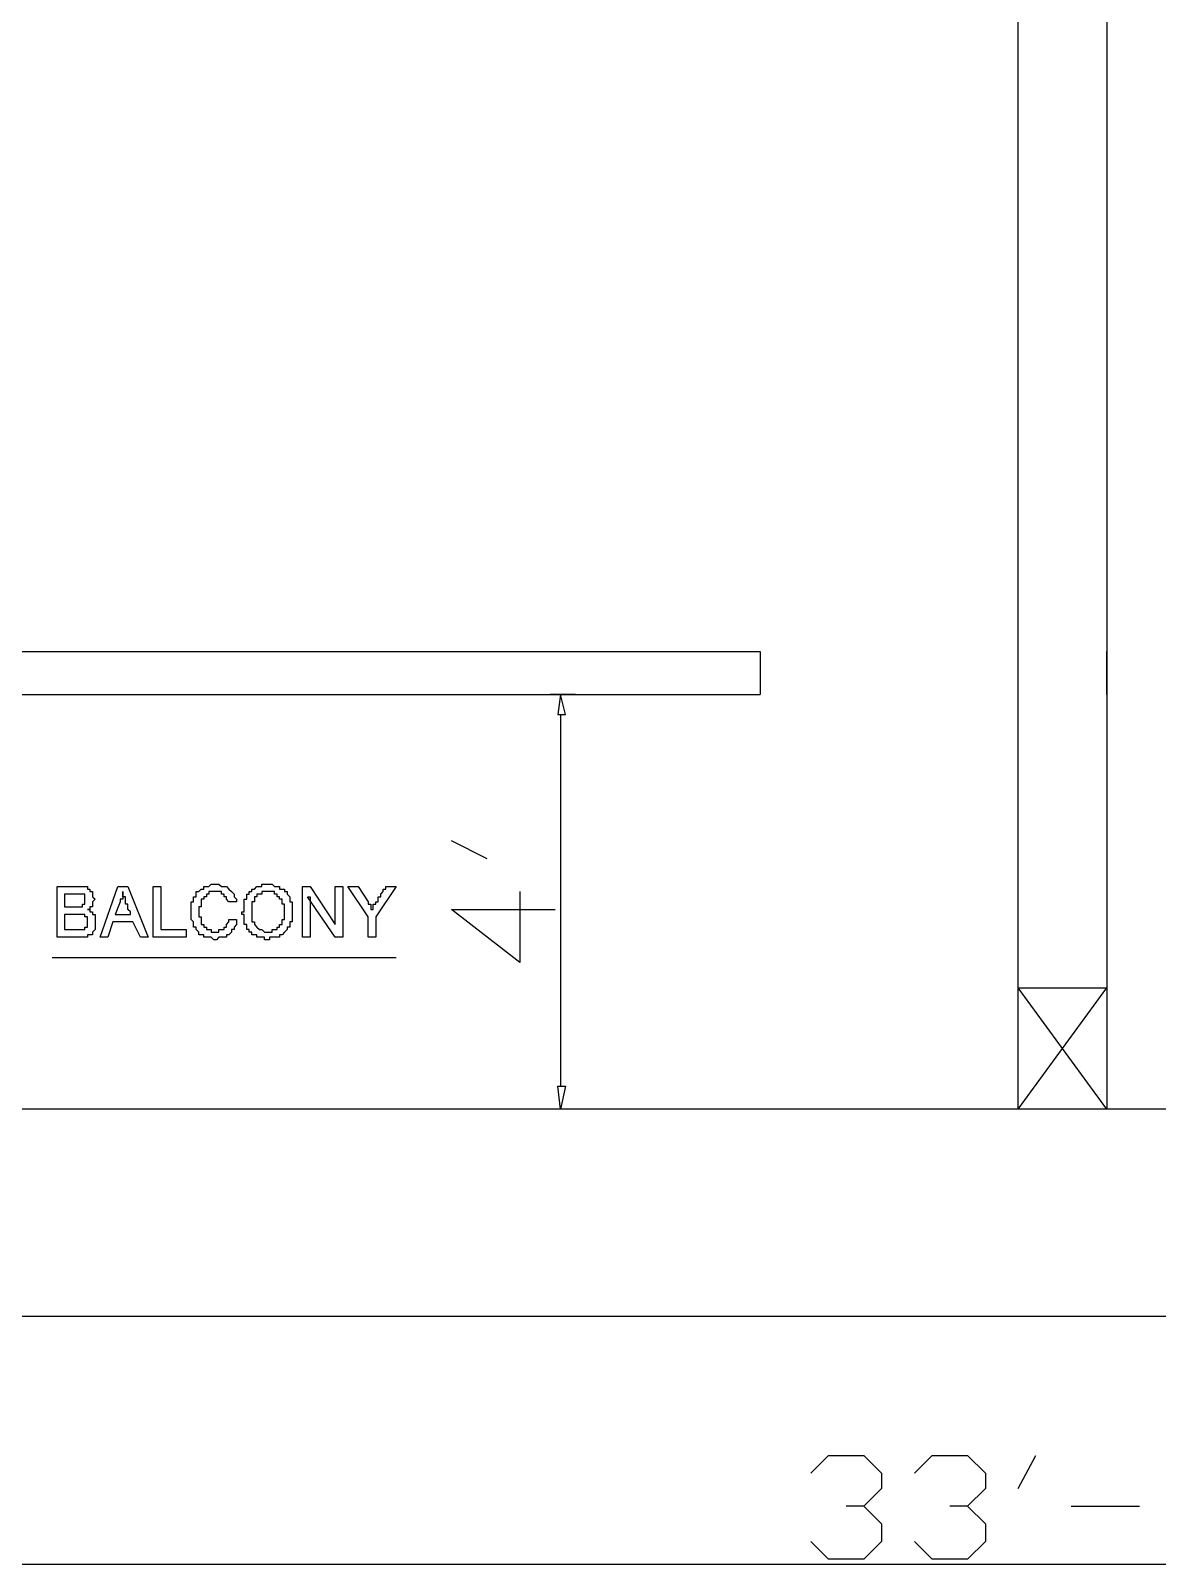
# Model space of a CAD drawing. Header units: inches. Extents: x -628 to 1537, y -1730 to 336.
# Drawn here: x 1193.4 to 1311.4, y -683 to -522.4 of the extents above; entities that cross this region are included whole.
import ezdxf

# ---------------------------------------------------------------- set-up
doc = ezdxf.new("R2010")
doc.units = ezdxf.units.IN
doc.layers.get('0').update_dxf_attribs({"linetype": 'CONTINUOUS'})

msp = doc.modelspace()

# ---------------------------------------------------------------- linework, layer by layer
at = {"color": 1}
for p, q in [((1296.8, -635.33), (1296.8, 158.4)), ((1306.07, 158.4), (1306.07, -635.33)), ((1137.9, -587.39), (1269.79, -587.39)), ((1269.79, -587.39), (1269.79, -591.9)), ((1306.07, -591.9), (1306.07, -587.39)), ((1137.9, -591.9), (1269.79, -591.9)), ((1306.07, -635.33), (1296.8, -622.61)), ((1296.8, -622.61), (1306.07, -622.61)), ((1296.8, -635.33), (1296.8, -622.61)), ((1296.8, -635.33), (1306.07, -622.61)), ((1306.07, -622.61), (1306.07, -635.33)), ((1469.48, -635.33), (1133.39, -635.33)), ((1306.07, -635.33), (1296.8, -635.33)), ((1306.07, -635.33), (1296.8, -635.33)), ((1306.07, -635.33), (1296.8, -635.33))]:
    msp.add_line(p, q, dxfattribs=at)
at = {"color": 5}
for p, q in [((1250.45, -591.9), (1247.8, -591.9)), ((1248.87, -591.9), (1248.6, -594.01)), ((1249.39, -594.01), (1248.87, -591.9)), ((1249.39, -594.01), (1248.87, -591.9)), ((1248.6, -594.01), (1249.39, -594.01)), ((1248.6, -594.01), (1249.39, -594.01)), ((1248.87, -594.01), (1248.87, -632.94)), ((1248.6, -632.94), (1249.39, -632.94)), ((1248.6, -632.94), (1249.39, -632.94)), ((1248.87, -635.33), (1248.6, -632.94)), ((1249.39, -632.94), (1248.87, -635.33)), ((1249.39, -632.94), (1248.87, -635.33)), ((1250.45, -635.33), (1247.8, -635.33)), ((1480.87, -683), (1122.01, -683))]:
    msp.add_line(p, q, dxfattribs=at)
at = {"color": 6}
for p, q in [((1241.18, -609.11), (1237.47, -607.25)), ((1212.05, -612.02), (1212.31, -611.76)), ((1212.31, -611.76), (1212.31, -611.76)), ((1212.31, -611.76), (1212.31, -611.76)), ((1212.31, -611.76), (1212.57, -611.76)), ((1212.57, -611.76), (1212.57, -611.76)), ((1212.57, -611.76), (1212.57, -611.76)), ((1212.57, -611.76), (1212.84, -611.76)), ((1212.84, -611.76), (1212.84, -611.76)), ((1212.84, -611.76), (1212.84, -611.76)), ((1212.84, -611.76), (1212.84, -611.76)), ((1212.84, -611.76), (1213.11, -611.76)), ((1213.11, -611.76), (1213.11, -611.76)), ((1213.11, -611.76), (1213.11, -611.76)), ((1213.11, -611.76), (1213.11, -611.76)), ((1213.11, -611.76), (1213.37, -612.02)), ((1217.61, -612.02), (1217.61, -611.76)), ((1217.61, -611.76), (1217.88, -611.76)), ((1217.88, -611.76), (1217.88, -611.76)), ((1217.88, -611.76), (1217.88, -611.76)), ((1217.88, -611.76), (1218.14, -611.76)), ((1218.14, -611.76), (1218.41, -611.76)), ((1218.14, -611.76), (1218.14, -611.76)), ((1218.14, -611.76), (1218.14, -611.76)), ((1218.14, -611.76), (1218.14, -611.76)), ((1218.14, -611.76), (1218.14, -611.76)), ((1218.41, -611.76), (1218.41, -611.76)), ((1218.41, -611.76), (1218.41, -611.76)), ((1218.41, -611.76), (1218.67, -611.76)), ((1218.67, -611.76), (1218.67, -611.76)), ((1218.67, -611.76), (1218.67, -611.76)), ((1218.67, -611.76), (1218.67, -611.76)), ((1218.67, -611.76), (1218.93, -612.02)), ((1196.16, -617.32), (1196.16, -612.02)), ((1196.16, -612.02), (1198.27, -612.02)), ((1198.02, -612.82), (1196.95, -612.82)), ((1196.95, -612.82), (1196.95, -614.14)), ((1198.27, -612.82), (1198.02, -612.82)), ((1198.02, -612.82), (1198.02, -612.82)), ((1198.02, -612.82), (1198.02, -612.82)), ((1198.27, -612.02), (1198.27, -612.02)), ((1198.27, -612.02), (1198.27, -612.02)), ((1198.27, -612.02), (1198.54, -612.02)), ((1198.54, -612.82), (1198.27, -612.82)), ((1198.27, -612.82), (1198.27, -612.82)), ((1198.27, -612.82), (1198.27, -612.82)), ((1198.27, -612.82), (1198.27, -612.82)), ((1198.54, -612.02), (1198.54, -612.02)), ((1198.54, -612.02), (1198.54, -612.02)), ((1198.54, -612.02), (1198.81, -612.02)), ((1198.81, -612.82), (1198.54, -612.82)), ((1198.54, -612.82), (1198.54, -612.82)), ((1198.54, -612.82), (1198.54, -612.82)), ((1198.54, -612.82), (1198.54, -612.82)), ((1198.81, -612.02), (1198.81, -612.02)), ((1198.81, -612.02), (1198.81, -612.02)), ((1198.81, -612.02), (1198.81, -612.02)), ((1198.81, -612.02), (1199.07, -612.02)), ((1199.07, -612.82), (1198.81, -612.82)), ((1198.81, -612.82), (1198.81, -612.82)), ((1198.81, -612.82), (1198.81, -612.82)), ((1198.81, -612.82), (1198.81, -612.82)), ((1199.07, -612.02), (1199.07, -612.02)), ((1199.07, -612.02), (1199.07, -612.02)), ((1199.07, -612.02), (1199.07, -612.02)), ((1199.07, -612.02), (1199.34, -612.02)), ((1199.07, -613.08), (1199.07, -612.82)), ((1199.07, -612.82), (1199.07, -612.82)), ((1199.07, -613.35), (1199.07, -613.08)), ((1199.07, -613.08), (1199.07, -613.08)), ((1199.07, -613.08), (1199.07, -613.08)), ((1199.07, -613.08), (1199.07, -613.08)), ((1199.07, -613.08), (1199.07, -613.08)), ((1199.07, -613.61), (1199.07, -613.35)), ((1199.07, -613.35), (1199.07, -613.35)), ((1199.07, -613.35), (1199.07, -613.35)), ((1199.07, -613.35), (1199.07, -613.35)), ((1199.34, -612.02), (1199.34, -612.29)), ((1199.34, -612.29), (1199.34, -612.29)), ((1199.34, -612.29), (1199.34, -612.29)), ((1199.34, -612.29), (1199.6, -612.29)), ((1199.6, -612.29), (1199.6, -612.29)), ((1199.6, -612.29), (1199.6, -612.29)), ((1199.6, -612.29), (1199.6, -612.29)), ((1199.6, -612.29), (1199.6, -612.55)), ((1199.6, -612.55), (1199.6, -612.55)), ((1199.6, -612.55), (1199.87, -612.55)), ((1199.87, -612.55), (1199.87, -612.55)), ((1199.87, -612.55), (1199.87, -612.82)), ((1199.87, -612.82), (1199.87, -612.82)), ((1199.87, -612.82), (1199.87, -612.82)), ((1199.87, -612.82), (1199.87, -612.82)), ((1199.87, -612.82), (1199.87, -612.82)), ((1199.87, -612.82), (1199.87, -613.08)), ((1199.87, -613.08), (1199.87, -613.08)), ((1199.87, -613.08), (1199.87, -613.08)), ((1199.87, -613.08), (1200.13, -613.35)), ((1200.13, -613.35), (1199.87, -613.61)), ((1200.13, -613.35), (1200.13, -613.35)), ((1200.13, -613.35), (1200.13, -613.35)), ((1200.13, -613.35), (1200.13, -613.35)), ((1200.66, -617.32), (1202.51, -612.02)), ((1202.51, -612.02), (1203.58, -612.02)), ((1203.04, -613.35), (1202.78, -613.35)), ((1202.78, -613.35), (1202.78, -613.61)), ((1203.04, -612.82), (1203.04, -612.55)), ((1203.04, -612.55), (1203.04, -612.55)), ((1203.04, -612.55), (1203.04, -612.82)), ((1203.04, -613.08), (1203.04, -612.82)), ((1203.04, -612.82), (1203.04, -612.82)), ((1203.04, -612.82), (1203.04, -612.82)), ((1203.04, -612.82), (1203.04, -612.82)), ((1203.04, -612.82), (1203.04, -612.82)), ((1203.04, -612.82), (1203.04, -612.82)), ((1203.04, -612.82), (1203.04, -612.82)), ((1203.04, -612.82), (1203.04, -613.08)), ((1203.31, -613.08), (1203.04, -613.08)), ((1203.04, -613.08), (1203.04, -613.08)), ((1203.04, -613.08), (1203.04, -613.08)), ((1203.04, -613.08), (1203.04, -613.08)), ((1203.04, -613.08), (1203.04, -613.08)), ((1203.04, -613.08), (1203.04, -613.35)), ((1203.04, -613.35), (1203.04, -613.35)), ((1203.04, -613.35), (1203.04, -613.35)), ((1203.31, -613.35), (1203.31, -613.08)), ((1203.31, -613.08), (1203.31, -613.08)), ((1203.31, -613.61), (1203.31, -613.35)), ((1203.31, -613.35), (1203.31, -613.35)), ((1203.31, -613.35), (1203.31, -613.35)), ((1203.31, -613.35), (1203.31, -613.35)), ((1203.31, -613.35), (1203.31, -613.35)), ((1203.31, -613.35), (1203.31, -613.35)), ((1203.31, -613.35), (1203.31, -613.35)), ((1203.31, -613.35), (1203.31, -613.35)), ((1203.58, -612.02), (1205.69, -617.32)), ((1206.22, -617.32), (1206.22, -612.02)), ((1206.22, -612.02), (1207.02, -612.02)), ((1207.02, -612.02), (1207.02, -616.53)), ((1210.45, -613.35), (1210.45, -613.08)), ((1210.45, -613.08), (1210.45, -613.08)), ((1210.45, -613.08), (1210.45, -613.08)), ((1210.45, -613.08), (1210.45, -613.08)), ((1210.45, -613.08), (1210.72, -613.08)), ((1210.45, -613.61), (1210.45, -613.35)), ((1210.45, -613.35), (1210.45, -613.35)), ((1210.45, -613.35), (1210.45, -613.35)), ((1210.45, -613.35), (1210.45, -613.35)), ((1210.72, -612.82), (1210.72, -612.55)), ((1210.72, -612.55), (1210.99, -612.55)), ((1210.72, -613.08), (1210.72, -612.82)), ((1210.72, -612.82), (1210.72, -612.82)), ((1210.72, -612.82), (1210.72, -612.82)), ((1210.72, -612.82), (1210.72, -612.82)), ((1210.99, -612.55), (1211.26, -612.29)), ((1210.99, -612.55), (1210.99, -612.55)), ((1210.99, -612.55), (1210.99, -612.55)), ((1210.99, -612.55), (1210.99, -612.55)), ((1210.99, -612.55), (1210.99, -612.55)), ((1211.26, -612.29), (1211.26, -612.29)), ((1211.26, -612.29), (1211.26, -612.29)), ((1211.26, -612.29), (1211.26, -612.29)), ((1211.26, -612.29), (1211.26, -612.29)), ((1211.26, -612.29), (1211.52, -612.29)), ((1211.52, -613.35), (1211.26, -613.35)), ((1211.26, -613.35), (1211.26, -613.35)), ((1211.26, -613.35), (1211.26, -613.35)), ((1211.26, -613.35), (1211.26, -613.61)), ((1211.52, -612.29), (1211.52, -612.02)), ((1211.52, -612.02), (1211.52, -612.02)), ((1211.52, -612.02), (1211.52, -612.02)), ((1211.52, -612.02), (1211.79, -612.02)), ((1211.79, -613.08), (1211.52, -613.08)), ((1211.52, -613.08), (1211.52, -613.08)), ((1211.52, -613.08), (1211.52, -613.08)), ((1211.52, -613.08), (1211.52, -613.08)), ((1211.52, -613.08), (1211.52, -613.08)), ((1211.52, -613.08), (1211.52, -613.35)), ((1211.52, -613.35), (1211.52, -613.35)), ((1211.79, -612.02), (1211.79, -612.02)), ((1211.79, -612.02), (1211.79, -612.02)), ((1211.79, -612.02), (1211.79, -612.02)), ((1211.79, -612.02), (1212.05, -612.02)), ((1212.05, -612.82), (1211.79, -612.82)), ((1211.79, -612.82), (1211.79, -612.82)), ((1211.79, -612.82), (1211.79, -612.82)), ((1211.79, -612.82), (1211.79, -612.82)), ((1211.79, -612.82), (1211.79, -613.08)), ((1212.05, -612.02), (1212.05, -612.02)), ((1212.05, -612.02), (1212.05, -612.02)), ((1212.05, -612.02), (1212.05, -612.02)), ((1212.31, -612.55), (1212.05, -612.55)), ((1212.05, -612.55), (1212.05, -612.82)), ((1212.05, -612.82), (1212.05, -612.82)), ((1212.05, -612.82), (1212.05, -612.82)), ((1212.57, -612.55), (1212.31, -612.55)), ((1212.31, -612.55), (1212.31, -612.55)), ((1212.31, -612.55), (1212.31, -612.55)), ((1212.31, -612.55), (1212.31, -612.55)), ((1212.84, -612.55), (1212.57, -612.55)), ((1212.57, -612.55), (1212.57, -612.55)), ((1212.57, -612.55), (1212.57, -612.55)), ((1213.11, -612.55), (1212.84, -612.55)), ((1212.84, -612.55), (1212.84, -612.55)), ((1212.84, -612.55), (1212.84, -612.55)), ((1213.37, -612.55), (1213.11, -612.55)), ((1213.11, -612.55), (1213.11, -612.55)), ((1213.11, -612.55), (1213.11, -612.55)), ((1213.11, -612.55), (1213.11, -612.55)), ((1213.37, -612.02), (1213.37, -612.02)), ((1213.37, -612.02), (1213.37, -612.02)), ((1213.37, -612.02), (1213.64, -612.02)), ((1213.37, -612.82), (1213.37, -612.55)), ((1213.64, -612.82), (1213.37, -612.82)), ((1213.37, -612.82), (1213.37, -612.82)), ((1213.37, -612.82), (1213.37, -612.82)), ((1213.64, -612.02), (1213.64, -612.02)), ((1213.64, -612.02), (1213.64, -612.02)), ((1213.64, -612.02), (1213.64, -612.02)), ((1213.64, -612.02), (1213.91, -612.02)), ((1213.64, -613.08), (1213.64, -612.82)), ((1213.64, -612.82), (1213.64, -612.82)), ((1213.64, -612.82), (1213.64, -612.82)), ((1213.64, -612.82), (1213.64, -612.82)), ((1213.91, -613.08), (1213.64, -613.08)), ((1213.64, -613.08), (1213.64, -613.08)), ((1213.91, -612.02), (1213.91, -612.02)), ((1213.91, -612.02), (1213.91, -612.02)), ((1213.91, -612.02), (1213.91, -612.02)), ((1213.91, -612.02), (1214.16, -612.29)), ((1213.91, -613.35), (1213.91, -613.08)), ((1213.91, -613.08), (1213.91, -613.08)), ((1213.91, -613.08), (1213.91, -613.08)), ((1214.16, -613.61), (1213.91, -613.35)), ((1213.91, -613.35), (1213.91, -613.35)), ((1213.91, -613.35), (1213.91, -613.35)), ((1213.91, -613.35), (1213.91, -613.35)), ((1214.16, -612.29), (1214.16, -612.29)), ((1214.16, -612.29), (1214.16, -612.29)), ((1214.16, -612.29), (1214.16, -612.29)), ((1214.16, -612.29), (1214.16, -612.29)), ((1214.16, -612.29), (1214.16, -612.29)), ((1214.16, -612.29), (1214.43, -612.55)), ((1214.43, -612.55), (1214.43, -612.55)), ((1214.43, -612.55), (1214.43, -612.55)), ((1214.43, -612.55), (1214.43, -612.55)), ((1214.43, -612.55), (1214.43, -612.55)), ((1214.43, -612.55), (1214.7, -612.82)), ((1214.7, -612.82), (1214.7, -612.82)), ((1214.7, -612.82), (1214.7, -612.82)), ((1214.7, -612.82), (1214.7, -612.82)), ((1214.7, -612.82), (1214.7, -612.82)), ((1214.7, -612.82), (1214.7, -613.08)), ((1214.7, -613.08), (1214.7, -613.08)), ((1214.7, -613.08), (1214.7, -613.08)), ((1214.7, -613.08), (1214.96, -613.35)), ((1214.96, -613.35), (1214.96, -613.35)), ((1214.96, -613.35), (1214.96, -613.35)), ((1214.96, -613.35), (1214.96, -613.35)), ((1214.96, -613.35), (1214.96, -613.61)), ((1215.76, -613.61), (1215.76, -613.35)), ((1215.76, -613.35), (1215.76, -613.35)), ((1215.76, -613.35), (1216.03, -613.35)), ((1216.03, -613.08), (1216.03, -612.82)), ((1216.03, -612.82), (1216.03, -612.82)), ((1216.03, -612.82), (1216.28, -612.82)), ((1216.03, -613.35), (1216.03, -613.08)), ((1216.03, -613.08), (1216.03, -613.08)), ((1216.03, -613.08), (1216.03, -613.08)), ((1216.03, -613.08), (1216.03, -613.08)), ((1216.03, -613.35), (1216.03, -613.35)), ((1216.28, -612.82), (1216.28, -612.55)), ((1216.28, -612.55), (1216.28, -612.55)), ((1216.28, -612.55), (1216.28, -612.55)), ((1216.28, -612.55), (1216.55, -612.55)), ((1216.28, -612.82), (1216.28, -612.82)), ((1216.28, -612.82), (1216.28, -612.82)), ((1216.55, -612.55), (1216.55, -612.29)), ((1216.55, -612.29), (1216.55, -612.29)), ((1216.55, -612.29), (1216.55, -612.29)), ((1216.55, -612.29), (1216.82, -612.29)), ((1216.55, -612.55), (1216.55, -612.55)), ((1216.82, -612.29), (1217.08, -612.02)), ((1216.82, -612.29), (1216.82, -612.29)), ((1216.82, -612.29), (1216.82, -612.29)), ((1216.82, -612.29), (1216.82, -612.29)), ((1217.08, -613.08), (1216.82, -613.08)), ((1216.82, -613.08), (1216.82, -613.35)), ((1216.82, -613.35), (1216.82, -613.35)), ((1216.82, -613.35), (1216.82, -613.35)), ((1216.82, -613.35), (1216.82, -613.35)), ((1216.82, -613.35), (1216.82, -613.35)), ((1216.82, -613.35), (1216.82, -613.61)), ((1217.08, -612.02), (1217.08, -612.02)), ((1217.08, -612.02), (1217.08, -612.02)), ((1217.08, -612.02), (1217.08, -612.02)), ((1217.08, -612.02), (1217.35, -612.02)), ((1217.35, -612.82), (1217.08, -612.82)), ((1217.08, -612.82), (1217.08, -613.08)), ((1217.08, -613.08), (1217.08, -613.08)), ((1217.08, -613.08), (1217.08, -613.08)), ((1217.08, -613.08), (1217.08, -613.08)), ((1217.08, -613.08), (1217.08, -613.08)), ((1217.35, -612.02), (1217.35, -612.02)), ((1217.35, -612.02), (1217.35, -612.02)), ((1217.35, -612.02), (1217.35, -612.02)), ((1217.35, -612.02), (1217.61, -612.02)), ((1217.61, -612.82), (1217.35, -612.82)), ((1217.35, -612.82), (1217.35, -612.82)), ((1217.35, -612.82), (1217.35, -612.82)), ((1217.35, -612.82), (1217.35, -612.82)), ((1217.61, -612.02), (1217.61, -612.02)), ((1217.61, -612.02), (1217.61, -612.02)), ((1217.88, -612.55), (1217.61, -612.55)), ((1217.61, -612.55), (1217.61, -612.55)), ((1217.61, -612.55), (1217.61, -612.82)), ((1217.61, -612.82), (1217.61, -612.82)), ((1218.14, -612.55), (1217.88, -612.55)), ((1217.88, -612.55), (1217.88, -612.55)), ((1217.88, -612.55), (1217.88, -612.55)), ((1217.88, -612.55), (1217.88, -612.55)), ((1218.41, -612.55), (1218.14, -612.55)), ((1218.14, -612.55), (1218.14, -612.55)), ((1218.14, -612.55), (1218.14, -612.55)), ((1218.67, -612.55), (1218.41, -612.55)), ((1218.41, -612.55), (1218.41, -612.55)), ((1218.41, -612.55), (1218.41, -612.55)), ((1218.41, -612.55), (1218.41, -612.55)), ((1218.93, -612.55), (1218.67, -612.55)), ((1218.67, -612.55), (1218.67, -612.55)), ((1218.67, -612.55), (1218.67, -612.55)), ((1218.93, -612.02), (1218.93, -612.02)), ((1218.93, -612.02), (1218.93, -612.02)), ((1218.93, -612.02), (1218.93, -612.02)), ((1218.93, -612.02), (1219.2, -612.02)), ((1218.93, -612.82), (1218.93, -612.55)), ((1219.2, -612.82), (1218.93, -612.82)), ((1218.93, -612.82), (1218.93, -612.82)), ((1218.93, -612.82), (1218.93, -612.82)), ((1219.2, -612.02), (1219.2, -612.02)), ((1219.2, -612.02), (1219.2, -612.02)), ((1219.2, -612.02), (1219.2, -612.02)), ((1219.2, -612.02), (1219.46, -612.02)), ((1219.2, -613.08), (1219.2, -612.82)), ((1219.2, -612.82), (1219.2, -612.82)), ((1219.2, -612.82), (1219.2, -612.82)), ((1219.2, -612.82), (1219.2, -612.82)), ((1219.46, -613.08), (1219.2, -613.08)), ((1219.46, -612.02), (1219.46, -612.02)), ((1219.46, -612.02), (1219.46, -612.02)), ((1219.46, -612.02), (1219.46, -612.29)), ((1219.46, -612.29), (1219.73, -612.29)), ((1219.46, -613.35), (1219.46, -613.08)), ((1219.46, -613.08), (1219.46, -613.08)), ((1219.46, -613.08), (1219.46, -613.08)), ((1219.46, -613.08), (1219.46, -613.08)), ((1219.46, -613.08), (1219.46, -613.08)), ((1219.73, -613.35), (1219.46, -613.35)), ((1219.73, -612.29), (1219.73, -612.29)), ((1219.73, -612.29), (1219.73, -612.29)), ((1219.73, -612.29), (1219.73, -612.29)), ((1219.73, -612.29), (1219.99, -612.29)), ((1219.73, -613.61), (1219.73, -613.35)), ((1219.73, -613.35), (1219.73, -613.35)), ((1219.73, -613.35), (1219.73, -613.35)), ((1219.73, -613.35), (1219.73, -613.35)), ((1219.99, -612.29), (1219.99, -612.55)), ((1219.99, -612.55), (1219.99, -612.55)), ((1219.99, -612.55), (1219.99, -612.55)), ((1219.99, -612.55), (1219.99, -612.55)), ((1219.99, -612.55), (1219.99, -612.55)), ((1219.99, -612.55), (1220.26, -612.55)), ((1220.26, -612.55), (1220.26, -612.82)), ((1220.26, -612.82), (1220.26, -612.82)), ((1220.26, -612.82), (1220.26, -612.82)), ((1220.26, -612.82), (1220.26, -612.82)), ((1220.26, -612.82), (1220.26, -612.82)), ((1220.26, -612.82), (1220.53, -613.08)), ((1220.53, -613.08), (1220.53, -613.08)), ((1220.53, -613.08), (1220.53, -613.08)), ((1220.53, -613.08), (1220.53, -613.08)), ((1220.53, -613.08), (1220.53, -613.35)), ((1220.53, -613.35), (1220.53, -613.35)), ((1220.53, -613.35), (1220.53, -613.35)), ((1220.53, -613.35), (1220.53, -613.35)), ((1220.53, -613.35), (1220.53, -613.61)), ((1221.85, -617.32), (1221.85, -612.02)), ((1221.85, -612.02), (1222.65, -612.02)), ((1225.29, -617.32), (1222.38, -613.08)), ((1222.38, -613.08), (1222.65, -613.08)), ((1222.65, -612.02), (1225.29, -615.99)), ((1222.65, -613.08), (1222.65, -617.32)), ((1225.29, -615.99), (1225.29, -612.02)), ((1225.29, -612.02), (1226.09, -612.02)), ((1226.09, -612.02), (1226.09, -617.32)), ((1228.73, -615.2), (1226.61, -612.02)), ((1226.61, -612.02), (1227.67, -612.02)), ((1227.67, -612.02), (1228.73, -613.61)), ((1231.65, -612.02), (1229.53, -615.2)), ((1229.79, -613.35), (1229.79, -613.08)), ((1229.79, -613.08), (1230.06, -613.08)), ((1229.79, -613.61), (1229.79, -613.35)), ((1229.79, -613.35), (1229.79, -613.35)), ((1229.79, -613.35), (1229.79, -613.35)), ((1230.06, -612.82), (1230.32, -612.55)), ((1230.06, -613.08), (1230.06, -612.82)), ((1230.06, -612.82), (1230.06, -612.82)), ((1230.06, -612.82), (1230.06, -612.82)), ((1230.06, -613.08), (1230.06, -613.08)), ((1230.32, -612.55), (1230.32, -612.29)), ((1230.32, -612.29), (1230.59, -612.29)), ((1230.32, -612.55), (1230.32, -612.55)), ((1230.32, -612.55), (1230.32, -612.55)), ((1230.59, -612.29), (1230.59, -612.02)), ((1230.59, -612.02), (1230.59, -612.02)), ((1230.59, -612.02), (1230.59, -612.02)), ((1230.59, -612.02), (1231.65, -612.02)), ((1244.62, -612.55), (1244.62, -619.97)), ((1196.95, -614.14), (1198.02, -614.14)), ((1198.02, -614.93), (1196.95, -614.93)), ((1196.95, -614.93), (1196.95, -616.53)), ((1198.02, -614.14), (1198.02, -614.14)), ((1198.02, -614.14), (1198.27, -614.14)), ((1198.27, -614.93), (1198.02, -614.93)), ((1198.27, -614.14), (1198.27, -614.14)), ((1198.27, -614.14), (1198.27, -614.14)), ((1198.27, -614.14), (1198.54, -614.14)), ((1198.54, -614.93), (1198.27, -614.93)), ((1198.27, -614.93), (1198.27, -614.93)), ((1198.27, -614.93), (1198.27, -614.93)), ((1198.54, -614.14), (1198.54, -614.14)), ((1198.54, -614.14), (1198.54, -614.14)), ((1198.54, -614.14), (1198.54, -614.14)), ((1198.54, -614.14), (1198.81, -614.14)), ((1198.81, -614.93), (1198.54, -614.93)), ((1198.54, -614.93), (1198.54, -614.93)), ((1198.54, -614.93), (1198.54, -614.93)), ((1198.81, -614.14), (1198.81, -613.87)), ((1198.81, -613.87), (1199.07, -613.87)), ((1198.81, -614.14), (1198.81, -614.14)), ((1198.81, -614.14), (1198.81, -614.14)), ((1199.07, -614.93), (1198.81, -614.93)), ((1198.81, -614.93), (1198.81, -614.93)), ((1198.81, -614.93), (1198.81, -614.93)), ((1198.81, -614.93), (1198.81, -614.93)), ((1199.07, -613.87), (1199.07, -613.61)), ((1199.07, -613.61), (1199.07, -613.61)), ((1199.07, -613.61), (1199.07, -613.61)), ((1199.07, -613.87), (1199.07, -613.87)), ((1199.07, -613.87), (1199.07, -613.87)), ((1199.07, -613.87), (1199.07, -613.87)), ((1199.07, -613.87), (1199.07, -613.87)), ((1199.07, -615.2), (1199.07, -614.93)), ((1199.34, -614.41), (1199.34, -614.41)), ((1199.34, -614.41), (1199.34, -614.41)), ((1199.34, -614.41), (1199.6, -614.41)), ((1199.6, -614.41), (1199.34, -614.41)), ((1199.34, -614.41), (1199.34, -614.41)), ((1199.34, -614.41), (1199.34, -614.41)), ((1199.34, -614.41), (1199.34, -614.41)), ((1199.34, -614.41), (1199.34, -614.41)), ((1199.87, -614.14), (1199.6, -614.14)), ((1199.6, -614.14), (1199.6, -614.14)), ((1199.6, -614.14), (1199.6, -614.14)), ((1199.6, -614.14), (1199.6, -614.41)), ((1199.6, -614.41), (1199.6, -614.67)), ((1199.6, -614.41), (1199.6, -614.41)), ((1199.6, -614.67), (1199.6, -614.67)), ((1199.6, -614.67), (1199.6, -614.67)), ((1199.6, -614.67), (1199.87, -614.67)), ((1199.87, -613.61), (1199.87, -613.61)), ((1199.87, -613.61), (1199.87, -613.61)), ((1199.87, -613.61), (1199.87, -613.61)), ((1199.87, -613.61), (1199.87, -613.87)), ((1199.87, -613.87), (1199.87, -613.87)), ((1199.87, -613.87), (1199.87, -613.87)), ((1199.87, -613.87), (1199.87, -613.87)), ((1199.87, -613.87), (1199.87, -614.14)), ((1199.87, -614.14), (1199.87, -614.14)), ((1199.87, -614.67), (1199.87, -614.67)), ((1199.87, -614.67), (1199.87, -614.67)), ((1199.87, -614.67), (1199.87, -614.93)), ((1199.87, -614.93), (1199.87, -614.93)), ((1199.87, -614.93), (1200.13, -614.93)), ((1200.13, -614.93), (1200.13, -614.93)), ((1200.13, -614.93), (1200.13, -614.93)), ((1200.13, -614.93), (1200.13, -615.2)), ((1202.78, -613.61), (1202.25, -614.93)), ((1202.25, -614.93), (1203.83, -614.93)), ((1202.78, -613.61), (1202.78, -613.61)), ((1203.31, -613.87), (1203.31, -613.61)), ((1203.31, -613.61), (1203.31, -613.61)), ((1203.31, -613.61), (1203.31, -613.61)), ((1203.31, -613.61), (1203.31, -613.61)), ((1203.58, -613.87), (1203.31, -613.87)), ((1203.31, -613.87), (1203.31, -613.87)), ((1203.58, -614.14), (1203.58, -613.87)), ((1203.58, -614.41), (1203.58, -614.14)), ((1203.58, -614.14), (1203.58, -614.14)), ((1203.58, -614.14), (1203.58, -614.14)), ((1203.83, -614.67), (1203.58, -614.41)), ((1203.58, -614.41), (1203.58, -614.41)), ((1203.58, -614.41), (1203.58, -614.41)), ((1203.83, -614.93), (1203.83, -614.67)), ((1203.83, -614.93), (1203.83, -614.93)), ((1203.83, -614.93), (1203.83, -614.93)), ((1210.2, -613.87), (1210.2, -613.61)), ((1210.2, -613.61), (1210.2, -613.61)), ((1210.2, -613.61), (1210.45, -613.61)), ((1210.2, -614.14), (1210.2, -613.87)), ((1210.2, -613.87), (1210.2, -613.87)), ((1210.2, -613.87), (1210.2, -613.87)), ((1210.2, -614.41), (1210.2, -614.14)), ((1210.2, -614.14), (1210.2, -614.14)), ((1210.2, -614.14), (1210.2, -614.14)), ((1210.2, -614.67), (1210.2, -614.41)), ((1210.2, -614.41), (1210.2, -614.41)), ((1210.2, -614.41), (1210.2, -614.41)), ((1210.2, -614.41), (1210.2, -614.41)), ((1210.2, -614.93), (1210.2, -614.67)), ((1210.2, -614.67), (1210.2, -614.67)), ((1210.2, -614.67), (1210.2, -614.67)), ((1210.2, -615.2), (1210.2, -614.93)), ((1210.2, -614.93), (1210.2, -614.93)), ((1210.2, -614.93), (1210.2, -614.93)), ((1210.2, -614.93), (1210.2, -614.93)), ((1210.45, -613.61), (1210.45, -613.61)), ((1211.26, -614.14), (1210.99, -614.14)), ((1210.99, -614.14), (1210.99, -614.14)), ((1210.99, -614.14), (1210.99, -614.14)), ((1210.99, -614.14), (1210.99, -614.41)), ((1210.99, -614.41), (1210.99, -614.41)), ((1210.99, -614.41), (1210.99, -614.41)), ((1210.99, -614.41), (1210.99, -614.67)), ((1210.99, -614.67), (1210.99, -614.67)), ((1210.99, -614.67), (1210.99, -614.67)), ((1210.99, -614.67), (1210.99, -614.67)), ((1210.99, -614.67), (1210.99, -614.93)), ((1210.99, -614.93), (1210.99, -614.93)), ((1210.99, -614.93), (1210.99, -614.93)), ((1210.99, -614.93), (1210.99, -615.2)), ((1211.26, -613.61), (1211.26, -613.61)), ((1211.26, -613.61), (1211.26, -613.61)), ((1211.26, -613.61), (1211.26, -613.61)), ((1211.26, -613.61), (1211.26, -613.87)), ((1211.26, -613.87), (1211.26, -613.87)), ((1211.26, -613.87), (1211.26, -613.87)), ((1211.26, -613.87), (1211.26, -614.14)), ((1214.96, -613.61), (1214.16, -613.61)), ((1214.16, -613.61), (1214.16, -613.61)), ((1214.16, -613.61), (1214.16, -613.61)), ((1215.49, -614.93), (1215.49, -614.67)), ((1215.49, -614.67), (1215.49, -614.67)), ((1215.49, -614.67), (1215.49, -614.67)), ((1215.49, -614.67), (1215.76, -614.67)), ((1215.76, -614.93), (1215.49, -614.93)), ((1215.76, -613.87), (1215.76, -613.61)), ((1215.76, -613.61), (1215.76, -613.61)), ((1215.76, -613.61), (1215.76, -613.61)), ((1215.76, -613.61), (1215.76, -613.61)), ((1215.76, -614.14), (1215.76, -613.87)), ((1215.76, -613.87), (1215.76, -613.87)), ((1215.76, -613.87), (1215.76, -613.87)), ((1215.76, -613.87), (1215.76, -613.87)), ((1215.76, -614.41), (1215.76, -614.14)), ((1215.76, -614.14), (1215.76, -614.14)), ((1215.76, -614.14), (1215.76, -614.14)), ((1215.76, -614.67), (1215.76, -614.41)), ((1215.76, -614.41), (1215.76, -614.41)), ((1215.76, -614.41), (1215.76, -614.41)), ((1215.76, -615.2), (1215.76, -614.93)), ((1215.76, -614.93), (1215.76, -614.93)), ((1216.82, -613.61), (1216.55, -613.61)), ((1216.55, -613.61), (1216.55, -613.61)), ((1216.55, -613.61), (1216.55, -613.87)), ((1216.55, -613.87), (1216.55, -613.87)), ((1216.55, -613.87), (1216.55, -613.87)), ((1216.55, -613.87), (1216.55, -614.14)), ((1216.55, -614.14), (1216.55, -614.14)), ((1216.55, -614.14), (1216.55, -614.14)), ((1216.55, -614.14), (1216.55, -614.14)), ((1216.55, -614.14), (1216.55, -614.41)), ((1216.55, -614.41), (1216.55, -614.41)), ((1216.55, -614.41), (1216.55, -614.41)), ((1216.55, -614.41), (1216.55, -614.67)), ((1216.55, -614.67), (1216.55, -614.67)), ((1216.55, -614.67), (1216.55, -614.67)), ((1216.55, -614.67), (1216.55, -614.93)), ((1216.55, -614.93), (1216.55, -614.93)), ((1216.55, -614.93), (1216.55, -614.93)), ((1216.55, -614.93), (1216.55, -614.93)), ((1216.55, -614.93), (1216.55, -615.2)), ((1216.82, -613.61), (1216.82, -613.61)), ((1219.73, -613.87), (1219.73, -613.61)), ((1219.73, -613.61), (1219.73, -613.61)), ((1219.73, -613.61), (1219.73, -613.61)), ((1219.73, -613.61), (1219.73, -613.61)), ((1219.99, -613.87), (1219.73, -613.87)), ((1219.99, -614.14), (1219.99, -613.87)), ((1219.99, -613.87), (1219.99, -613.87)), ((1219.99, -613.87), (1219.99, -613.87)), ((1219.99, -614.41), (1219.99, -614.14)), ((1219.99, -614.14), (1219.99, -614.14)), ((1219.99, -614.14), (1219.99, -614.14)), ((1219.99, -614.67), (1219.99, -614.41)), ((1219.99, -614.41), (1219.99, -614.41)), ((1219.99, -614.41), (1219.99, -614.41)), ((1219.99, -614.93), (1219.99, -614.67)), ((1219.99, -614.67), (1219.99, -614.67)), ((1219.99, -614.67), (1219.99, -614.67)), ((1219.99, -615.2), (1219.99, -614.93)), ((1219.99, -614.93), (1219.99, -614.93)), ((1219.99, -614.93), (1219.99, -614.93)), ((1220.53, -613.61), (1220.78, -613.61)), ((1220.78, -613.61), (1220.78, -613.61)), ((1220.78, -613.61), (1220.78, -613.61)), ((1220.78, -613.61), (1220.78, -613.87)), ((1220.78, -613.87), (1220.78, -613.87)), ((1220.78, -613.87), (1220.78, -613.87)), ((1220.78, -613.87), (1220.78, -614.14)), ((1220.78, -614.14), (1220.78, -614.14)), ((1220.78, -614.14), (1220.78, -614.14)), ((1220.78, -614.14), (1220.78, -614.14)), ((1220.78, -614.14), (1220.78, -614.41)), ((1220.78, -614.41), (1220.78, -614.41)), ((1220.78, -614.41), (1220.78, -614.41)), ((1220.78, -614.41), (1220.78, -614.67)), ((1220.78, -614.67), (1220.78, -614.67)), ((1220.78, -614.67), (1220.78, -614.67)), ((1220.78, -614.67), (1220.78, -614.93)), ((1220.78, -614.93), (1220.78, -614.93)), ((1220.78, -614.93), (1220.78, -614.93)), ((1220.78, -614.93), (1220.78, -614.93)), ((1220.78, -614.93), (1220.78, -615.2)), ((1228.73, -613.61), (1228.73, -613.87)), ((1228.73, -613.87), (1228.73, -613.87)), ((1228.73, -613.87), (1229, -613.87)), ((1229, -613.87), (1229, -613.87)), ((1229, -613.87), (1229, -614.14)), ((1229, -614.14), (1229, -614.14)), ((1229, -614.14), (1229, -614.14)), ((1229, -614.14), (1229, -614.14)), ((1229, -614.14), (1229, -614.41)), ((1229, -614.41), (1229, -614.41)), ((1229, -614.41), (1229.27, -614.41)), ((1229.27, -614.14), (1229.27, -613.87)), ((1229.27, -613.87), (1229.53, -613.87)), ((1229.27, -614.41), (1229.27, -614.14)), ((1229.27, -614.14), (1229.27, -614.14)), ((1229.27, -614.14), (1229.27, -614.14)), ((1229.27, -614.14), (1229.27, -614.14)), ((1229.27, -614.14), (1229.27, -614.14)), ((1229.27, -614.14), (1229.27, -614.14)), ((1229.27, -614.14), (1229.27, -614.14)), ((1229.27, -614.41), (1229.27, -614.41)), ((1229.27, -614.41), (1229.27, -614.41)), ((1229.27, -614.41), (1229.27, -614.41)), ((1229.27, -614.41), (1229.27, -614.41)), ((1229.27, -614.41), (1229.27, -614.41)), ((1229.27, -614.41), (1229.27, -614.41)), ((1229.53, -613.87), (1229.53, -613.61)), ((1229.53, -613.61), (1229.53, -613.61)), ((1229.53, -613.61), (1229.53, -613.61)), ((1229.53, -613.61), (1229.79, -613.61)), ((1229.53, -613.87), (1229.53, -613.87)), ((1229.53, -613.87), (1229.53, -613.87)), ((1229.53, -613.87), (1229.53, -613.87)), ((1244.62, -619.97), (1237.47, -614.41)), ((1237.47, -614.41), (1248.33, -614.41)), ((1196.95, -616.53), (1198.27, -616.53)), ((1198.27, -616.53), (1198.27, -616.53)), ((1198.27, -616.53), (1198.27, -616.53)), ((1198.27, -616.53), (1198.54, -616.53)), ((1198.54, -616.53), (1198.54, -616.53)), ((1198.54, -616.53), (1198.54, -616.53)), ((1198.54, -616.53), (1198.81, -616.53)), ((1198.81, -616.53), (1198.81, -616.53)), ((1198.81, -616.53), (1198.81, -616.53)), ((1198.81, -616.53), (1198.81, -616.53)), ((1198.81, -616.53), (1199.07, -616.53)), ((1199.34, -615.2), (1199.07, -615.2)), ((1199.07, -615.2), (1199.07, -615.2)), ((1199.07, -615.2), (1199.07, -615.2)), ((1199.07, -615.2), (1199.07, -615.2)), ((1199.07, -615.2), (1199.07, -615.2)), ((1199.07, -616.53), (1199.07, -616.26)), ((1199.07, -616.26), (1199.07, -616.26)), ((1199.07, -616.26), (1199.07, -616.26)), ((1199.07, -616.26), (1199.34, -616.26)), ((1199.07, -616.53), (1199.07, -616.53)), ((1199.07, -616.53), (1199.07, -616.53)), ((1199.34, -615.47), (1199.34, -615.2)), ((1199.34, -615.2), (1199.34, -615.2)), ((1199.34, -615.73), (1199.34, -615.47)), ((1199.34, -615.47), (1199.34, -615.47)), ((1199.34, -615.47), (1199.34, -615.47)), ((1199.34, -615.99), (1199.34, -615.73)), ((1199.34, -615.73), (1199.34, -615.73)), ((1199.34, -615.73), (1199.34, -615.73)), ((1199.34, -615.73), (1199.34, -615.73)), ((1199.34, -616.26), (1199.34, -615.99)), ((1199.34, -615.99), (1199.34, -615.99)), ((1199.34, -615.99), (1199.34, -615.99)), ((1199.34, -615.99), (1199.34, -615.99)), ((1199.34, -616.26), (1199.34, -616.26)), ((1199.34, -616.26), (1199.34, -616.26)), ((1200.13, -616.53), (1199.87, -616.79)), ((1200.13, -615.2), (1200.13, -615.2)), ((1200.13, -615.2), (1200.13, -615.2)), ((1200.13, -615.2), (1200.13, -615.2)), ((1200.13, -615.2), (1200.13, -615.47)), ((1200.13, -615.47), (1200.13, -615.47)), ((1200.13, -615.47), (1200.13, -615.47)), ((1200.13, -615.47), (1200.13, -615.73)), ((1200.13, -615.73), (1200.13, -615.73)), ((1200.13, -615.73), (1200.13, -615.73)), ((1200.13, -615.73), (1200.13, -615.73)), ((1200.13, -615.73), (1200.13, -615.99)), ((1200.13, -615.99), (1200.13, -615.99)), ((1200.13, -615.99), (1200.13, -615.99)), ((1200.13, -615.99), (1200.13, -616.26)), ((1200.13, -616.26), (1200.13, -616.26)), ((1200.13, -616.26), (1200.13, -616.26)), ((1200.13, -616.26), (1200.13, -616.26)), ((1200.13, -616.26), (1200.13, -616.53)), ((1200.13, -616.53), (1200.13, -616.53)), ((1200.13, -616.53), (1200.13, -616.53)), ((1200.13, -616.53), (1200.13, -616.53)), ((1201.98, -615.73), (1201.46, -617.32)), ((1204.1, -615.73), (1201.98, -615.73)), ((1204.9, -617.32), (1204.1, -615.73)), ((1207.02, -616.53), (1209.67, -616.53)), ((1209.67, -616.53), (1209.67, -617.32)), ((1210.2, -615.47), (1210.2, -615.2)), ((1210.2, -615.2), (1210.2, -615.2)), ((1210.2, -615.2), (1210.2, -615.2)), ((1210.45, -615.73), (1210.2, -615.47)), ((1210.2, -615.47), (1210.2, -615.47)), ((1210.2, -615.47), (1210.2, -615.47)), ((1210.2, -615.47), (1210.2, -615.47)), ((1210.45, -615.99), (1210.45, -615.73)), ((1210.45, -615.73), (1210.45, -615.73)), ((1210.45, -615.73), (1210.45, -615.73)), ((1210.45, -615.73), (1210.45, -615.73)), ((1210.45, -616.26), (1210.45, -615.99)), ((1210.45, -615.99), (1210.45, -615.99)), ((1210.45, -615.99), (1210.45, -615.99)), ((1210.45, -615.99), (1210.45, -615.99)), ((1210.72, -616.26), (1210.45, -616.26)), ((1210.45, -616.26), (1210.45, -616.26)), ((1210.72, -616.53), (1210.72, -616.26)), ((1210.72, -616.26), (1210.72, -616.26)), ((1210.99, -616.79), (1210.72, -616.53)), ((1210.72, -616.53), (1210.72, -616.53)), ((1210.72, -616.53), (1210.72, -616.53)), ((1210.72, -616.53), (1210.72, -616.53)), ((1210.72, -616.53), (1210.72, -616.53)), ((1210.99, -615.2), (1210.99, -615.2)), ((1210.99, -615.2), (1211.26, -615.2)), ((1211.26, -615.2), (1211.26, -615.47)), ((1211.26, -615.47), (1211.26, -615.47)), ((1211.26, -615.47), (1211.26, -615.47)), ((1211.26, -615.47), (1211.26, -615.47)), ((1211.26, -615.47), (1211.26, -615.73)), ((1211.26, -615.73), (1211.26, -615.73)), ((1211.26, -615.73), (1211.26, -615.73)), ((1211.26, -615.73), (1211.26, -615.73)), ((1211.26, -615.73), (1211.26, -615.99)), ((1211.26, -615.99), (1211.26, -615.99)), ((1211.26, -615.99), (1211.52, -615.99)), ((1211.52, -615.99), (1211.52, -615.99)), ((1211.52, -615.99), (1211.52, -615.99)), ((1211.52, -615.99), (1211.52, -616.26)), ((1211.52, -616.26), (1211.52, -616.26)), ((1211.52, -616.26), (1211.52, -616.26)), ((1211.52, -616.26), (1211.52, -616.26)), ((1211.52, -616.26), (1211.79, -616.26)), ((1211.79, -616.26), (1211.79, -616.53)), ((1211.79, -616.53), (1211.79, -616.53)), ((1211.79, -616.53), (1211.79, -616.53)), ((1211.79, -616.53), (1212.05, -616.53)), ((1212.05, -616.53), (1212.05, -616.53)), ((1212.05, -616.53), (1212.05, -616.53)), ((1212.05, -616.53), (1212.05, -616.53)), ((1212.05, -616.53), (1212.31, -616.53)), ((1212.31, -616.53), (1212.31, -616.53)), ((1212.31, -616.53), (1212.31, -616.79)), ((1213.11, -616.79), (1213.11, -616.53)), ((1213.11, -616.53), (1213.37, -616.53)), ((1213.37, -616.53), (1213.37, -616.53)), ((1213.37, -616.53), (1213.37, -616.53)), ((1213.37, -616.53), (1213.37, -616.53)), ((1213.37, -616.53), (1213.37, -616.53)), ((1213.37, -616.53), (1213.64, -616.53)), ((1213.64, -616.53), (1213.64, -616.26)), ((1213.64, -616.26), (1213.64, -616.26)), ((1213.64, -616.26), (1213.91, -616.26)), ((1213.64, -616.53), (1213.64, -616.53)), ((1213.64, -616.53), (1213.64, -616.53)), ((1213.91, -615.99), (1214.16, -615.73)), ((1213.91, -616.26), (1213.91, -615.99)), ((1213.91, -615.99), (1213.91, -615.99)), ((1213.91, -615.99), (1213.91, -615.99)), ((1213.91, -615.99), (1213.91, -615.99)), ((1213.91, -616.26), (1213.91, -616.26)), ((1213.91, -616.26), (1213.91, -616.26)), ((1214.16, -615.73), (1214.16, -615.47)), ((1214.16, -615.47), (1214.16, -615.47)), ((1214.16, -615.47), (1214.16, -615.47)), ((1214.16, -615.47), (1214.96, -615.47)), ((1214.16, -615.73), (1214.16, -615.73)), ((1214.16, -615.73), (1214.16, -615.73)), ((1214.16, -615.73), (1214.16, -615.73)), ((1214.7, -616.53), (1214.43, -616.53)), ((1214.43, -616.53), (1214.43, -616.79)), ((1214.96, -615.99), (1214.7, -616.26)), ((1214.7, -616.26), (1214.7, -616.26)), ((1214.7, -616.26), (1214.7, -616.26)), ((1214.7, -616.26), (1214.7, -616.53)), ((1214.7, -616.53), (1214.7, -616.53)), ((1214.7, -616.53), (1214.7, -616.53)), ((1214.7, -616.53), (1214.7, -616.53)), ((1214.96, -615.47), (1214.96, -615.99)), ((1215.76, -615.47), (1215.76, -615.2)), ((1215.76, -615.2), (1215.76, -615.2)), ((1215.76, -615.2), (1215.76, -615.2)), ((1215.76, -615.2), (1215.76, -615.2)), ((1215.76, -615.73), (1215.76, -615.47)), ((1215.76, -615.47), (1215.76, -615.47)), ((1215.76, -615.47), (1215.76, -615.47)), ((1215.76, -615.47), (1215.76, -615.47)), ((1215.76, -615.99), (1215.76, -615.73)), ((1215.76, -615.73), (1215.76, -615.73)), ((1215.76, -615.73), (1215.76, -615.73)), ((1216.03, -615.99), (1215.76, -615.99)), ((1215.76, -615.99), (1215.76, -615.99)), ((1216.03, -616.26), (1216.03, -615.99)), ((1216.03, -615.99), (1216.03, -615.99)), ((1216.03, -615.99), (1216.03, -615.99)), ((1216.03, -616.53), (1216.03, -616.26)), ((1216.03, -616.26), (1216.03, -616.26)), ((1216.03, -616.26), (1216.03, -616.26)), ((1216.03, -616.26), (1216.03, -616.26)), ((1216.28, -616.53), (1216.03, -616.53)), ((1216.28, -616.79), (1216.28, -616.53)), ((1216.28, -616.53), (1216.28, -616.53)), ((1216.28, -616.53), (1216.28, -616.53)), ((1216.55, -615.2), (1216.55, -615.2)), ((1216.55, -615.2), (1216.55, -615.2)), ((1216.55, -615.2), (1216.55, -615.47)), ((1216.55, -615.47), (1216.55, -615.47)), ((1216.55, -615.47), (1216.55, -615.47)), ((1216.55, -615.47), (1216.55, -615.47)), ((1216.55, -615.47), (1216.55, -615.73)), ((1216.55, -615.73), (1216.82, -615.73)), ((1216.82, -615.73), (1216.82, -615.73)), ((1216.82, -615.73), (1216.82, -615.73)), ((1216.82, -615.73), (1216.82, -615.99)), ((1216.82, -615.99), (1216.82, -615.99)), ((1216.82, -615.99), (1216.82, -615.99)), ((1216.82, -615.99), (1216.82, -615.99)), ((1216.82, -615.99), (1216.82, -615.99)), ((1216.82, -615.99), (1217.08, -616.26)), ((1217.08, -616.26), (1217.08, -616.26)), ((1217.08, -616.26), (1217.08, -616.26)), ((1217.08, -616.26), (1217.08, -616.26)), ((1217.08, -616.26), (1217.08, -616.26)), ((1217.08, -616.26), (1217.35, -616.53)), ((1217.35, -616.53), (1217.35, -616.53)), ((1217.35, -616.53), (1217.35, -616.53)), ((1217.35, -616.53), (1217.35, -616.53)), ((1217.35, -616.53), (1217.61, -616.53)), ((1217.61, -616.53), (1217.61, -616.53)), ((1217.61, -616.53), (1217.61, -616.53)), ((1217.61, -616.53), (1217.61, -616.53)), ((1217.61, -616.53), (1217.88, -616.79)), ((1218.67, -616.79), (1218.67, -616.53)), ((1218.67, -616.53), (1218.93, -616.53)), ((1218.93, -616.53), (1218.93, -616.53)), ((1218.93, -616.53), (1218.93, -616.53)), ((1218.93, -616.53), (1218.93, -616.53)), ((1218.93, -616.53), (1219.2, -616.53)), ((1219.2, -616.53), (1219.2, -616.26)), ((1219.2, -616.26), (1219.2, -616.26)), ((1219.2, -616.26), (1219.46, -616.26)), ((1219.2, -616.53), (1219.2, -616.53)), ((1219.2, -616.53), (1219.2, -616.53)), ((1219.46, -616.26), (1219.46, -615.99)), ((1219.46, -615.99), (1219.46, -615.99)), ((1219.46, -615.99), (1219.73, -615.99)), ((1219.46, -616.26), (1219.46, -616.26)), ((1219.46, -616.26), (1219.46, -616.26)), ((1219.46, -616.26), (1219.46, -616.26)), ((1219.73, -615.73), (1219.73, -615.47)), ((1219.73, -615.47), (1219.73, -615.47)), ((1219.73, -615.47), (1219.73, -615.47)), ((1219.73, -615.47), (1219.99, -615.47)), ((1219.73, -615.99), (1219.73, -615.73)), ((1219.73, -615.73), (1219.73, -615.73)), ((1219.73, -615.73), (1219.73, -615.73)), ((1219.73, -615.73), (1219.73, -615.73)), ((1219.73, -615.99), (1219.73, -615.99)), ((1219.73, -615.99), (1219.73, -615.99)), ((1219.99, -615.47), (1219.99, -615.2)), ((1219.99, -615.2), (1219.99, -615.2)), ((1219.99, -615.2), (1219.99, -615.2)), ((1219.99, -615.2), (1219.99, -615.2)), ((1220.26, -616.53), (1219.99, -616.79)), ((1220.53, -616.26), (1220.26, -616.26)), ((1220.26, -616.26), (1220.26, -616.53)), ((1220.26, -616.53), (1220.26, -616.53)), ((1220.26, -616.53), (1220.26, -616.53)), ((1220.26, -616.53), (1220.26, -616.53)), ((1220.26, -616.53), (1220.26, -616.53)), ((1220.78, -615.73), (1220.53, -615.73)), ((1220.53, -615.73), (1220.53, -615.99)), ((1220.53, -615.99), (1220.53, -615.99)), ((1220.53, -615.99), (1220.53, -615.99)), ((1220.53, -615.99), (1220.53, -615.99)), ((1220.53, -615.99), (1220.53, -615.99)), ((1220.53, -615.99), (1220.53, -616.26)), ((1220.53, -616.26), (1220.53, -616.26)), ((1220.53, -616.26), (1220.53, -616.26)), ((1220.78, -615.2), (1220.78, -615.2)), ((1220.78, -615.2), (1220.78, -615.2)), ((1220.78, -615.2), (1220.78, -615.47)), ((1220.78, -615.47), (1220.78, -615.47)), ((1220.78, -615.47), (1220.78, -615.47)), ((1220.78, -615.47), (1220.78, -615.47)), ((1220.78, -615.47), (1220.78, -615.73)), ((1220.78, -615.73), (1220.78, -615.73)), ((1225.29, -615.99), (1225.29, -615.99)), ((1228.73, -617.32), (1228.73, -615.2)), ((1229.53, -615.2), (1229.53, -617.32)), ((1198.27, -617.32), (1196.16, -617.32)), ((1198.54, -617.32), (1198.27, -617.32)), ((1198.27, -617.32), (1198.27, -617.32)), ((1198.27, -617.32), (1198.27, -617.32)), ((1198.81, -617.32), (1198.54, -617.32)), ((1198.54, -617.32), (1198.54, -617.32)), ((1198.54, -617.32), (1198.54, -617.32)), ((1199.07, -617.32), (1198.81, -617.32)), ((1198.81, -617.32), (1198.81, -617.32)), ((1198.81, -617.32), (1198.81, -617.32)), ((1198.81, -617.32), (1198.81, -617.32)), ((1199.34, -617.32), (1199.07, -617.32)), ((1199.07, -617.32), (1199.07, -617.32)), ((1199.07, -617.32), (1199.07, -617.32)), ((1199.07, -617.32), (1199.07, -617.32)), ((1199.6, -617.06), (1199.34, -617.06)), ((1199.34, -617.06), (1199.34, -617.06)), ((1199.34, -617.06), (1199.34, -617.32)), ((1199.34, -617.32), (1199.34, -617.32)), ((1199.87, -617.06), (1199.6, -617.06)), ((1199.6, -617.06), (1199.6, -617.06)), ((1199.6, -617.06), (1199.6, -617.06)), ((1199.6, -617.06), (1199.6, -617.06)), ((1199.87, -616.79), (1199.87, -616.79)), ((1199.87, -616.79), (1199.87, -616.79)), ((1199.87, -616.79), (1199.87, -616.79)), ((1199.87, -616.79), (1199.87, -616.79)), ((1199.87, -616.79), (1199.87, -617.06)), ((1201.46, -617.32), (1200.66, -617.32)), ((1205.69, -617.32), (1204.9, -617.32)), ((1209.67, -617.32), (1206.22, -617.32)), ((1210.99, -617.06), (1210.99, -616.79)), ((1210.99, -616.79), (1210.99, -616.79)), ((1210.99, -616.79), (1210.99, -616.79)), ((1210.99, -616.79), (1210.99, -616.79)), ((1210.99, -616.79), (1210.99, -616.79)), ((1211.26, -617.06), (1210.99, -617.06)), ((1211.52, -617.06), (1211.26, -617.06)), ((1211.26, -617.06), (1211.26, -617.06)), ((1211.26, -617.06), (1211.26, -617.06)), ((1211.26, -617.06), (1211.26, -617.06)), ((1211.26, -617.06), (1211.26, -617.06)), ((1211.52, -617.32), (1211.52, -617.06)), ((1211.79, -617.32), (1211.52, -617.32)), ((1211.52, -617.32), (1211.52, -617.32)), ((1211.52, -617.32), (1211.52, -617.32)), ((1212.05, -617.32), (1211.79, -617.32)), ((1211.79, -617.32), (1211.79, -617.32)), ((1211.79, -617.32), (1211.79, -617.32)), ((1211.79, -617.32), (1211.79, -617.32)), ((1212.31, -617.32), (1212.05, -617.32)), ((1212.05, -617.32), (1212.05, -617.32)), ((1212.05, -617.32), (1212.05, -617.32)), ((1212.31, -616.79), (1212.31, -616.79)), ((1212.31, -616.79), (1212.57, -616.79)), ((1212.57, -617.59), (1212.31, -617.32)), ((1212.31, -617.32), (1212.31, -617.32)), ((1212.31, -617.32), (1212.31, -617.32)), ((1212.31, -617.32), (1212.31, -617.32)), ((1212.57, -616.79), (1212.57, -616.79)), ((1212.57, -616.79), (1212.57, -616.79)), ((1212.57, -616.79), (1212.57, -616.79)), ((1212.57, -616.79), (1212.57, -616.79)), ((1212.57, -616.79), (1212.84, -616.79)), ((1212.84, -617.59), (1212.57, -617.59)), ((1212.57, -617.59), (1212.57, -617.59)), ((1212.57, -617.59), (1212.57, -617.59)), ((1212.84, -616.79), (1212.84, -616.79)), ((1212.84, -616.79), (1212.84, -616.79)), ((1212.84, -616.79), (1213.11, -616.79)), ((1213.11, -617.32), (1212.84, -617.59)), ((1212.84, -617.59), (1212.84, -617.59)), ((1212.84, -617.59), (1212.84, -617.59)), ((1212.84, -617.59), (1212.84, -617.59)), ((1213.11, -616.79), (1213.11, -616.79)), ((1213.37, -617.32), (1213.11, -617.32)), ((1213.11, -617.32), (1213.11, -617.32)), ((1213.11, -617.32), (1213.11, -617.32)), ((1213.64, -617.32), (1213.37, -617.32)), ((1213.37, -617.32), (1213.37, -617.32)), ((1213.37, -617.32), (1213.37, -617.32)), ((1213.37, -617.32), (1213.37, -617.32)), ((1213.91, -617.32), (1213.64, -617.32)), ((1213.64, -617.32), (1213.64, -617.32)), ((1213.64, -617.32), (1213.64, -617.32)), ((1213.64, -617.32), (1213.64, -617.32)), ((1214.16, -617.06), (1213.91, -617.06)), ((1213.91, -617.06), (1213.91, -617.06)), ((1213.91, -617.06), (1213.91, -617.32)), ((1213.91, -617.32), (1213.91, -617.32)), ((1214.43, -616.79), (1214.16, -617.06)), ((1214.16, -617.06), (1214.16, -617.06)), ((1214.16, -617.06), (1214.16, -617.06)), ((1214.16, -617.06), (1214.16, -617.06)), ((1214.16, -617.06), (1214.16, -617.06)), ((1214.43, -616.79), (1214.43, -616.79)), ((1214.43, -616.79), (1214.43, -616.79)), ((1214.43, -616.79), (1214.43, -616.79)), ((1214.43, -616.79), (1214.43, -616.79)), ((1216.55, -616.79), (1216.28, -616.79)), ((1216.28, -616.79), (1216.28, -616.79)), ((1216.55, -617.06), (1216.55, -616.79)), ((1216.55, -616.79), (1216.55, -616.79)), ((1216.55, -616.79), (1216.55, -616.79)), ((1216.55, -616.79), (1216.55, -616.79)), ((1216.82, -617.06), (1216.55, -617.06)), ((1217.08, -617.06), (1216.82, -617.06)), ((1216.82, -617.06), (1216.82, -617.06)), ((1216.82, -617.06), (1216.82, -617.06)), ((1216.82, -617.06), (1216.82, -617.06)), ((1216.82, -617.06), (1216.82, -617.06)), ((1217.08, -617.32), (1217.08, -617.06)), ((1217.35, -617.32), (1217.08, -617.32)), ((1217.08, -617.32), (1217.08, -617.32)), ((1217.08, -617.32), (1217.08, -617.32)), ((1217.61, -617.32), (1217.35, -617.32)), ((1217.35, -617.32), (1217.35, -617.32)), ((1217.35, -617.32), (1217.35, -617.32)), ((1217.35, -617.32), (1217.35, -617.32)), ((1217.88, -617.32), (1217.61, -617.32)), ((1217.61, -617.32), (1217.61, -617.32)), ((1217.61, -617.32), (1217.61, -617.32)), ((1217.88, -616.79), (1217.88, -616.79)), ((1217.88, -616.79), (1217.88, -616.79)), ((1217.88, -616.79), (1217.88, -616.79)), ((1217.88, -616.79), (1218.14, -616.79)), ((1217.88, -617.59), (1217.88, -617.32)), ((1217.88, -617.32), (1217.88, -617.32)), ((1217.88, -617.32), (1217.88, -617.32)), ((1218.14, -617.59), (1217.88, -617.59)), ((1218.14, -616.79), (1218.41, -616.79)), ((1218.14, -616.79), (1218.14, -616.79)), ((1218.14, -616.79), (1218.14, -616.79)), ((1218.14, -616.79), (1218.14, -616.79)), ((1218.14, -616.79), (1218.14, -616.79)), ((1218.41, -617.59), (1218.14, -617.59)), ((1218.14, -617.59), (1218.14, -617.59)), ((1218.14, -617.59), (1218.14, -617.59)), ((1218.14, -617.59), (1218.14, -617.59)), ((1218.41, -616.79), (1218.41, -616.79)), ((1218.41, -616.79), (1218.41, -616.79)), ((1218.41, -616.79), (1218.41, -616.79)), ((1218.41, -616.79), (1218.67, -616.79)), ((1218.67, -617.32), (1218.41, -617.32)), ((1218.41, -617.32), (1218.41, -617.59)), ((1218.41, -617.59), (1218.41, -617.59)), ((1218.67, -616.79), (1218.67, -616.79)), ((1218.93, -617.32), (1218.67, -617.32)), ((1218.67, -617.32), (1218.67, -617.32)), ((1218.67, -617.32), (1218.67, -617.32)), ((1218.67, -617.32), (1218.67, -617.32)), ((1219.2, -617.32), (1218.93, -617.32)), ((1218.93, -617.32), (1218.93, -617.32)), ((1218.93, -617.32), (1218.93, -617.32)), ((1219.46, -617.32), (1219.2, -617.32)), ((1219.2, -617.32), (1219.2, -617.32)), ((1219.2, -617.32), (1219.2, -617.32)), ((1219.2, -617.32), (1219.2, -617.32)), ((1219.73, -617.06), (1219.46, -617.06)), ((1219.46, -617.06), (1219.46, -617.06)), ((1219.46, -617.06), (1219.46, -617.32)), ((1219.46, -617.32), (1219.46, -617.32)), ((1219.99, -616.79), (1219.73, -617.06)), ((1219.73, -617.06), (1219.73, -617.06)), ((1219.73, -617.06), (1219.73, -617.06)), ((1219.73, -617.06), (1219.73, -617.06)), ((1219.73, -617.06), (1219.73, -617.06)), ((1219.99, -616.79), (1219.99, -616.79)), ((1219.99, -616.79), (1219.99, -616.79)), ((1219.99, -616.79), (1219.99, -616.79)), ((1219.99, -616.79), (1219.99, -616.79)), ((1222.65, -617.32), (1221.85, -617.32)), ((1226.09, -617.32), (1225.29, -617.32)), ((1229.53, -617.32), (1228.73, -617.32)), ((1195.63, -619.44), (1231.65, -619.44)), ((1482.98, -657.05), (1119.62, -657.05)), ((1275.08, -673.46), (1276.94, -671.61)), ((1276.94, -671.61), (1280.64, -671.61)), ((1280.64, -671.61), (1282.49, -673.46)), ((1285.95, -673.46), (1287.8, -671.61)), ((1287.8, -671.61), (1291.5, -671.61)), ((1291.5, -671.61), (1293.36, -673.46)), ((1296.8, -675.06), (1298.65, -671.61)), ((1282.49, -673.46), (1282.49, -675.06)), ((1293.36, -673.46), (1293.36, -675.06)), ((1282.49, -675.06), (1280.64, -676.91)), ((1293.36, -675.06), (1291.5, -676.91)), ((1280.64, -676.91), (1278.79, -676.91)), ((1280.64, -676.91), (1282.49, -678.76)), ((1291.5, -676.91), (1289.65, -676.91)), ((1291.5, -676.91), (1293.36, -678.76)), ((1302.36, -676.91), (1309.51, -676.91)), ((1282.49, -678.76), (1282.49, -680.62)), ((1293.36, -678.76), (1293.36, -680.62)), ((1276.94, -682.47), (1275.08, -680.62)), ((1282.49, -680.62), (1280.64, -682.47)), ((1287.8, -682.47), (1285.95, -680.62)), ((1293.36, -680.62), (1291.5, -682.47)), ((1280.64, -682.47), (1276.94, -682.47)), ((1291.5, -682.47), (1287.8, -682.47))]:
    msp.add_line(p, q, dxfattribs=at)

doc.saveas('drawing.dxf')
